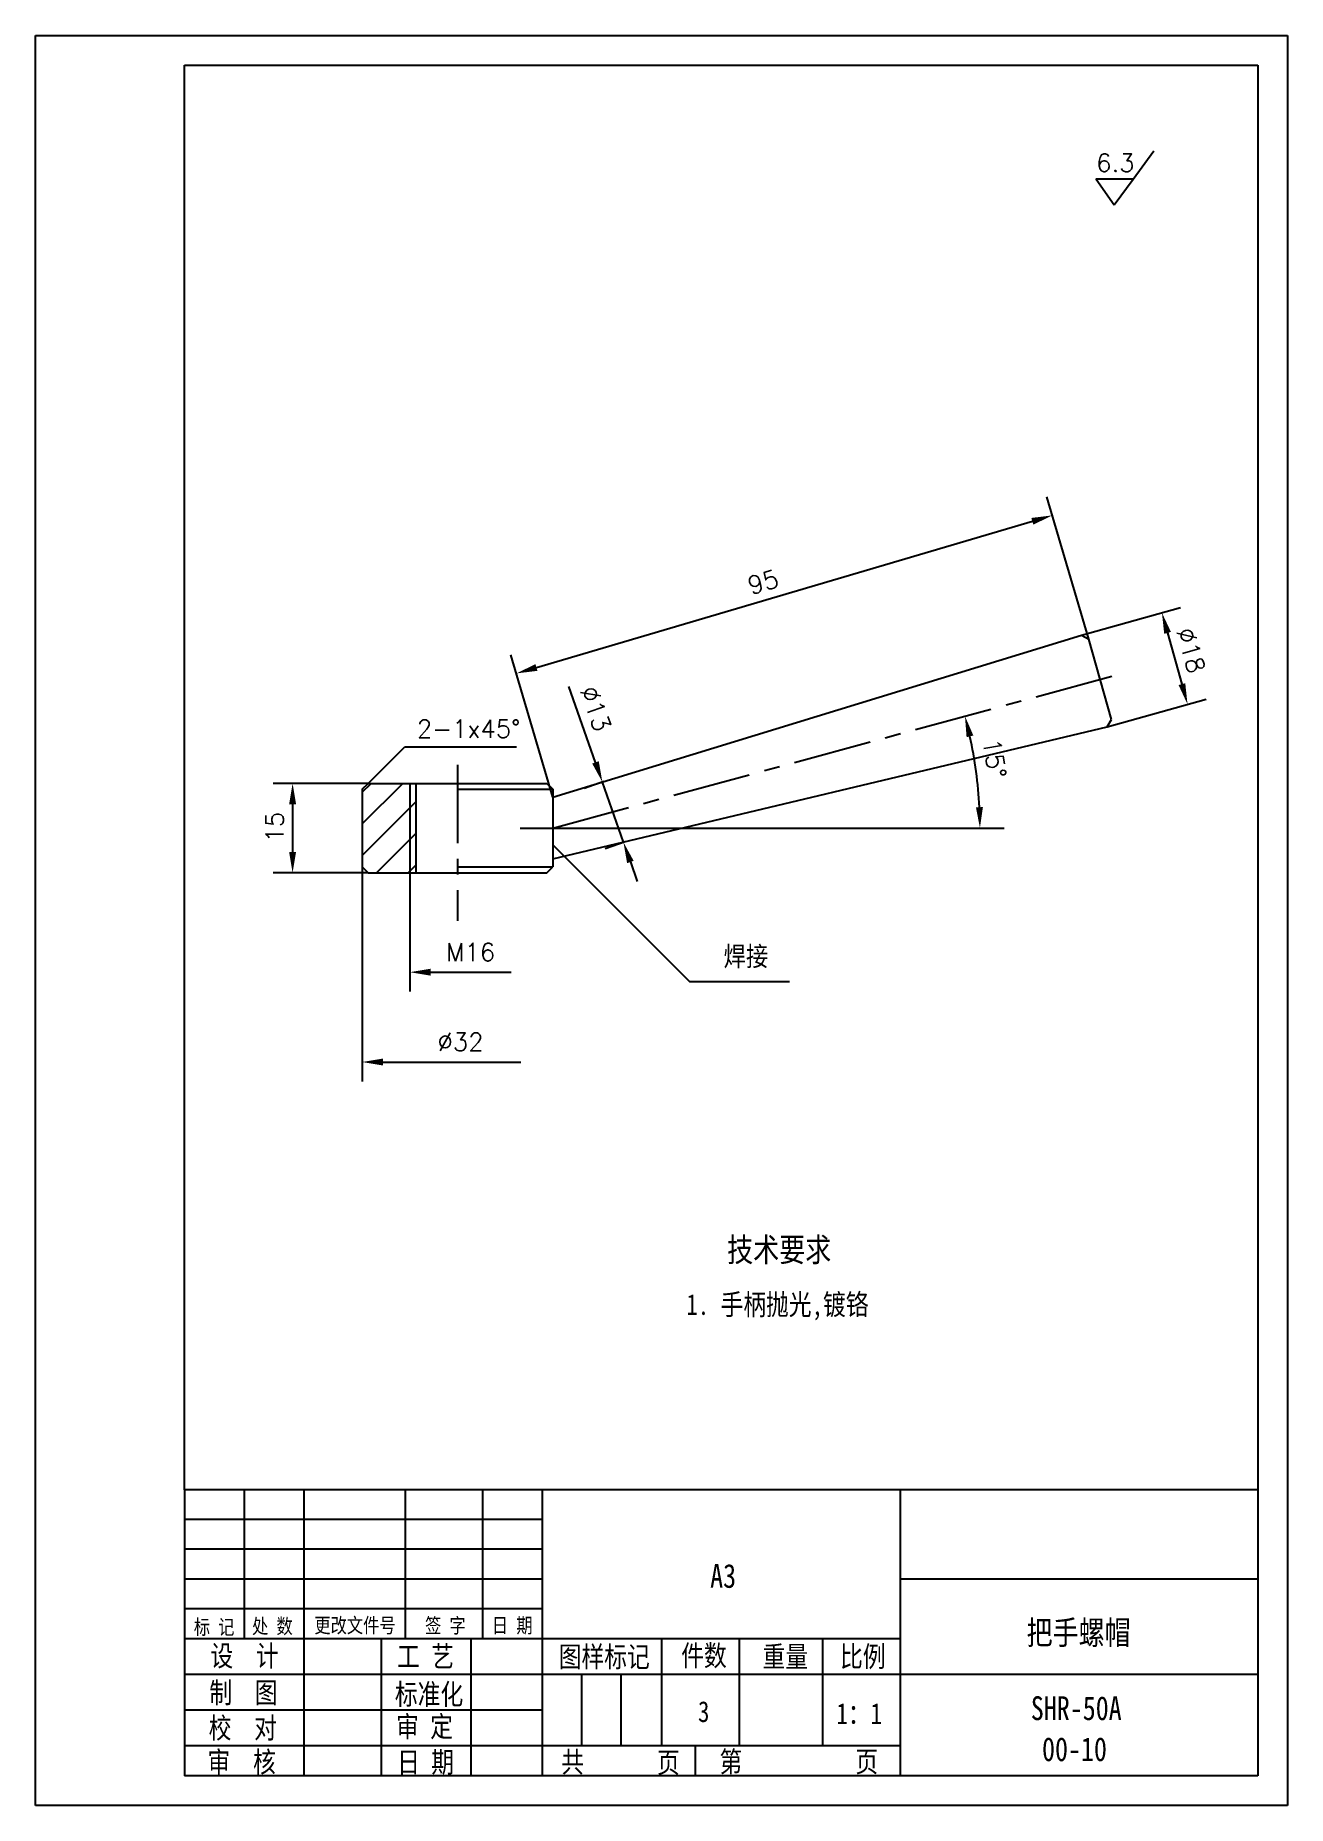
# Model space of a CAD drawing. Extents: x 346 to 556, y 136 to 433.
import ezdxf

# ---------------------------------------------------------------- set-up
doc = ezdxf.new("R2010")
doc.units = 0
doc.header["$LTSCALE"] = 10.5
doc.header["$MEASUREMENT"] = 0
doc.linetypes.add('CENTER', pattern=[2, 1.25, -0.25, 0.25, -0.25])
doc.layers.get('0').update_dxf_attribs({"color": 2, "linetype": 'CONTINUOUS'})
doc.layers.get('DEFPOINTS').update_dxf_attribs({"linetype": 'CONTINUOUS'})
doc.layers.add('PART', color=3, linetype='CONTINUOUS')
doc.layers.add('SMPEN_THICK', color=7, linetype='CONTINUOUS')
doc.styles.add('HZDX', font='', dxfattribs={"width": 0.8, "height": 7.5})
doc.styles.get("Standard").update_dxf_attribs({"font": 'txt.shx', "height": 3, "bigfont": 'hzfs.shx'})
doc.styles.get('HZDX').set_extended_font_data('SimSun')
doc.dimstyles.get("Standard").update_dxf_attribs({"dimtxt": 0.18, "dimasz": 0.18, "dimexe": 0.18, "dimexo": 0.0625, "dimgap": 0.09, "dimtad": 0, "dimtih": 1, "dimtoh": 1, "dimdec": 4, "dimzin": 0, "dimdsep": 46, "dimtxsty": 'Standard', "dimcen": 0.09, "dimadec": 0, "dimazin": 0, "dimtfac": 1, "dimtdec": 4, "dimtofl": 0, "dimtmove": 0, "dimatfit": 3, "dimfxl": 1, "dimtolj": 1, "dimtzin": 0, "dimarcsym": 0})

# ---------------------------------------------------------------- blocks, each defined once
blk = doc.blocks.new('*D4')
at = {"color": 2, "linetype": 'ByBlock', "transparency": 16777216}
for p, q in [((402.1, 307.16), (386.18, 307.16)), ((389.43, 303.66), (389.43, 295.66)), ((402.1, 292.16), (386.18, 292.16))]:
    blk.add_line(p, q, dxfattribs=at)
for points in [[(388.85, 303.66), (390.02, 303.66), (389.43, 307.16)], [(388.85, 295.66), (390.02, 295.66), (389.43, 292.16)]]:
    blk.add_solid(points, dxfattribs=at)
at = {"layer": 'DEFPOINTS', "color": 0, "linetype": 'ByBlock', "transparency": 16777216}
for p in [(402.1, 307.16), (389.43, 292.16), (402.1, 292.16)]:
    blk.add_point(p, dxfattribs=at)
at = {"color": 2, "linetype": 'ByBlock', "transparency": 16777216, "insert": (386.43, 299.82), "char_height": 3, "attachment_point": 5, "rotation": 90}
blk.add_mtext('\\A1;15', dxfattribs=at)
blk = doc.blocks.new('*D5')
at = {"layer": 'DEFPOINTS', "color": 0, "transparency": 16777216}
for p in [(521.76, 332.02), (539.52, 320.43), (526.04, 316.67)]:
    blk.add_point(p, dxfattribs=at)
at = {"layer": 'SMPEN_THICK', "color": 2, "lineweight": -2, "transparency": 16777216}
for p, q in [((521.76, 332.02), (538.37, 336.66)), ((536.18, 332.41), (538.58, 323.8)), ((526.04, 316.67), (542.65, 321.31))]:
    blk.add_line(p, q, dxfattribs=at)
at = {"layer": 'SMPEN_THICK', "color": 2, "transparency": 16777216}
for points in [[(536.74, 332.57), (535.61, 332.25), (535.23, 335.78)], [(539.14, 323.96), (538.02, 323.65), (539.52, 320.43)]]:
    blk.add_solid(points, dxfattribs=at)
at = {"layer": 'SMPEN_THICK', "color": 2, "transparency": 16777216, "insert": (540.1, 329.49), "char_height": 3, "attachment_point": 5, "rotation": 285.5929}
blk.add_mtext('\\A1;%%c18', dxfattribs=at)
blk = doc.blocks.new('*D6')
at = {"layer": 'DEFPOINTS', "color": 0, "transparency": 16777216}
for p in [(441.65, 307.47), (444.92, 297.28), (445.18, 297.37)]:
    blk.add_point(p, dxfattribs=at)
at = {"layer": 'SMPEN_THICK', "color": 2, "lineweight": -2, "transparency": 16777216}
for p, q in [((440.23, 310.68), (435.78, 323.42)), ((441.65, 307.47), (438.32, 306.3)), ((444.92, 297.28), (441.39, 307.37)), ((445.18, 297.37), (441.86, 296.2)), ((446.08, 293.97), (447.23, 290.67))]:
    blk.add_line(p, q, dxfattribs=at)
at = {"layer": 'SMPEN_THICK', "color": 2, "transparency": 16777216}
for points in [[(440.78, 310.87), (439.68, 310.49), (441.39, 307.37)], [(446.63, 294.16), (445.53, 293.78), (444.92, 297.28)]]:
    blk.add_solid(points, dxfattribs=at)
at = {"layer": 'SMPEN_THICK', "color": 2, "transparency": 16777216, "insert": (440.26, 319.69), "char_height": 3, "attachment_point": 5, "rotation": 289.2844}
blk.add_mtext('\\A1;%%c13', dxfattribs=at)
blk = doc.blocks.new('*D7')
at = {"color": 2, "linetype": 'ByBlock', "transparency": 16777216}
for p, q in [((522.98, 331.35), (515.94, 355.24)), ((430.33, 326.6), (513.5, 351.13)), ((433.1, 304.84), (426.05, 328.73))]:
    blk.add_line(p, q, dxfattribs=at)
for points in [[(513.33, 351.69), (513.66, 350.57), (516.86, 352.12)], [(430.16, 327.16), (430.49, 326.04), (426.97, 325.61)]]:
    blk.add_solid(points, dxfattribs=at)
at = {"layer": 'DEFPOINTS', "color": 0, "linetype": 'ByBlock', "transparency": 16777216}
for p in [(516.86, 352.12), (522.98, 331.35), (433.1, 304.84)]:
    blk.add_point(p, dxfattribs=at)
at = {"color": 2, "linetype": 'ByBlock', "transparency": 16777216, "insert": (468.35, 340.94), "char_height": 3, "attachment_point": 5, "rotation": 16.4312}
blk.add_mtext('\\A1;95', dxfattribs=at)

msp = doc.modelspace()

# ---------------------------------------------------------------- hatches: boundary and pattern name
at = {"layer": 'SMPEN_THICK'}
h = msp.add_hatch(dxfattribs=at)
h.set_pattern_fill('ANSI31', color=256, scale=30, style=0)
h.set_pattern_definition([(45, (5.2836, 0), (-2.65165, 2.65165), [])])
h.paths.add_polyline_path([(401.09618, 293.16212), (402.09618, 292.16212), (409.09618, 292.16212), (409.09618, 307.16212), (402.09618, 307.16212), (401.09618, 306.16212)])
h.paths.add_polyline_path([(410.09618, 307.16212), (409.09618, 307.16212), (409.09618, 292.16212), (410.09618, 292.16212)])

# ---------------------------------------------------------------- linework, layer by layer
at = {"color": 2, "linetype": 'ByBlock'}
for p, q in [((401.09618, 293.16212), (401.09618, 257.15464)), ((409.09618, 292.16212), (409.09618, 272.22575)), ((412.59618, 275.47575), (426.07938, 275.47575)), ((404.59618, 260.40464), (427.73544, 260.40464))]:
    msp.add_line(p, q, dxfattribs=at)
msp.add_arc((433.09618, 299.66212), 71.60934, 2.800685, 12.4075789, dxfattribs=at)
for points in [[(502.46652, 314.9092), (503.59947, 315.18764), (502.19766, 318.44728)], [(505.20314, 303.17533), (504.03682, 303.14681), (504.70551, 299.66212)], [(412.59618, 276.05908), (412.59618, 274.89242), (409.09618, 275.47575)], [(404.59618, 260.98798), (404.59618, 259.82131), (401.09618, 260.40464)]]:
    msp.add_solid(points, dxfattribs=at)
at = {"layer": 'DEFPOINTS', "color": 0, "linetype": 'ByBlock'}
for p in [(528.5489, 325.61083), (504.4254, 305.98971), (427.57502, 299.66212), (433.09618, 299.66212), (508.74956, 299.66212), (401.09618, 293.16212), (409.09618, 292.16212), (433.09618, 293.16212), (433.09618, 293.16212)]:
    msp.add_point(p, dxfattribs=at)
at = {"layer": 'PART', "linetype": 'Continuous'}
for p, q in [((346.30103, 432.65178), (556.30103, 432.65178)), ((556.30103, 432.65178), (556.30103, 135.65178)), ((551.30103, 188.65178), (371.30103, 188.65178)), ((381.30103, 188.65178), (381.30103, 163.65178)), ((391.30103, 188.65178), (391.30103, 140.65178)), ((408.30103, 188.65178), (408.30103, 163.65178)), ((421.30103, 188.65178), (421.30103, 163.65178)), ((431.30103, 188.65178), (431.30103, 140.65178)), ((491.30103, 188.65178), (491.30103, 140.65178)), ((551.30103, 173.65178), (491.30103, 173.65178)), ((404.30103, 163.65178), (404.30103, 140.65178)), ((419.30103, 163.65178), (419.30103, 140.65178)), ((451.30103, 163.65178), (451.30103, 145.65178)), ((464.30103, 163.65178), (464.30103, 145.65178)), ((478.30103, 163.65178), (478.30103, 145.65178)), ((437.90103, 157.65178), (437.90103, 145.65178)), ((444.50103, 157.65178), (444.50103, 145.65178)), ((551.30103, 157.65178), (491.30103, 157.65178)), ((456.9483, 145.65178), (456.9483, 140.65178)), ((556.30103, 135.65178), (346.30103, 135.65178))]:
    msp.add_line(p, q, dxfattribs=at)
at = {"layer": 'PART', "color": 5, "linetype": 'Continuous'}
for p, q in [((371.30103, 427.65178), (551.30103, 427.65178)), ((551.30103, 427.65178), (551.30103, 140.65178)), ((371.30103, 188.65178), (371.30103, 140.65178)), ((551.30103, 140.65178), (371.30103, 140.65178))]:
    msp.add_line(p, q, dxfattribs=at)
at = {"layer": 'SMPEN_THICK', "color": 3}
msp.add_line((346.30103, 135.65178), (346.30103, 432.65178), dxfattribs=at)
at = {"layer": 'SMPEN_THICK', "color": 5}
for p, q in [((371.30103, 188.65178), (371.30103, 427.65178)), ((433.09618, 304.84358), (521.75547, 332.02122)), ((521.75547, 332.02122), (522.98034, 331.35109)), ((526.7433, 317.86591), (522.98034, 331.35109)), ((526.03942, 316.67049), (526.7433, 317.86591)), ((433.09618, 294.48065), (526.03942, 316.67049)), ((401.09618, 306.16212), (402.09618, 307.16212)), ((401.09618, 306.16212), (401.09618, 293.16212)), ((402.09618, 307.16212), (432.09618, 307.16212)), ((410.09618, 307.16212), (410.09618, 292.16212)), ((432.09618, 307.16212), (433.09618, 306.16212)), ((433.09618, 306.16212), (433.09618, 293.16212)), ((401.09618, 293.16212), (402.09618, 292.16212)), ((402.09618, 292.16212), (432.09618, 292.16212)), ((432.09618, 292.16212), (433.09618, 293.16212))]:
    msp.add_line(p, q, dxfattribs=at)
at = {"layer": 'SMPEN_THICK'}
for p, q in [((530.39604, 408.55393), (533.89183, 413.31279)), ((402.09618, 307.16212), (408.23186, 313.29515)), ((408.23186, 313.29515), (426.98285, 313.29515)), ((409.09618, 307.16212), (409.09618, 292.16212)), ((417.09618, 306.16212), (433.09618, 306.16212)), ((427.57502, 299.66212), (508.74956, 299.66212)), ((433.05092, 296.84275), (455.99139, 273.9179)), ((417.09618, 293.16212), (433.09618, 293.16212)), ((455.99139, 273.9179), (472.77711, 273.9179)), ((431.30103, 183.65178), (371.30103, 183.65178)), ((431.30103, 178.65178), (371.30103, 178.65178)), ((431.30103, 173.65178), (371.30103, 173.65178)), ((431.30103, 168.65178), (371.30103, 168.65178)), ((491.30103, 163.65178), (371.30103, 163.65178)), ((491.30103, 157.65178), (371.30103, 157.65178)), ((431.30103, 151.65178), (371.30103, 151.65178)), ((491.30103, 145.65178), (371.30103, 145.65178))]:
    msp.add_line(p, q, dxfattribs=at)
at = {"layer": 'SMPEN_THICK', "linetype": 'CENTER'}
for p, q in [((433.09618, 299.66212), (528.5489, 325.61083)), ((417.09618, 310.24807), (417.09618, 284.11273))]:
    msp.add_line(p, q, dxfattribs=at)
at = {"layer": 'SMPEN_THICK'}
msp.add_lwpolyline([(527.22852, 404.20847), (530.39604, 408.55393), (524.22445, 408.55393)], close=True, dxfattribs=at)

# ---------------------------------------------------------------- texts
at = {"color": 2, "linetype": 'ByBlock', "attachment_point": 5}
for s, insert, char_height in [('6.3', (527.42819, 411.26216), 3), ('2-1x45%%d', (418.95469, 316.32204), 3), ('\\A1;M16', (419.30102, 278.85075), 3), ('焊接', (465.46174, 278.01204), 3.75), ('\\A1;∅32', (417.60643, 263.77964), 3)]:
    msp.add_mtext(s, dxfattribs=dict(at, insert=insert, char_height=char_height))
at = {"color": 2, "linetype": 'ByBlock', "insert": (507.16444, 311.34726), "char_height": 3, "attachment_point": 5, "rotation": 279}
msp.add_mtext('15%%d', dxfattribs=at)
at = {"layer": 'SMPEN_THICK', "style": 'HZDX', "width": 0.8}
for s, height, p in [('A3', 4, (459.45987, 172.18957)), ('标 记', 2.5, (372.86544, 164.36055)), ('处 数', 2.5, (382.63182, 164.51023)), ('更改文件号', 2.5, (393.077, 164.64284)), ('签 字', 2.5, (411.64667, 164.60267)), ('日 期', 2.5, (422.86175, 164.6348)), ('把手螺帽', 4, (512.52436, 162.68079)), ('设  计', 3.5, (375.66172, 159.03368)), ('工 艺', 3.5, (406.95471, 158.93005)), ('图样标记', 3.5, (434.0591, 158.8725)), ('件数', 3.5, (454.60179, 159.07828)), ('重量', 3.5, (468.24714, 158.89533)), ('比例', 3.5, (481.25205, 158.91815)), ('制  图', 3.5, (375.47868, 152.84857)), ('标准化', 3.5, (406.58864, 152.5964)), ('3', 3.5, (457.43204, 149.67019)), ('1：1', 3.5, (480.64522, 149.34093)), ('SHR-50A', 4, (513.24278, 149.99297)), ('校  对', 3.5, (375.35291, 146.92646)), ('审 定', 3.5, (406.79451, 147.16589)), ('00-10', 4, (515.12107, 143.11426)), ('审  核', 3.5, (375.16988, 141.23295)), ('日 期', 3.5, (406.96242, 141.19637)), ('共', 3.5, (434.49367, 141.2203)), ('页', 3.5, (450.5529, 141.14024)), ('第', 3.5, (461.02976, 141.26595)), ('页', 3.5, (483.82648, 141.26595))]:
    msp.add_text(s, height=height, dxfattribs=at).set_placement(p)
at = {"layer": 'SMPEN_THICK', "attachment_point": 5, "style": 'HZDX'}
for s, insert, char_height in [('技术要求', (471.03868, 228.69225), 4), ('1. 手柄抛光,镀铬', (470.74524, 219.2731), 3.5)]:
    msp.add_mtext(s, dxfattribs=dict(at, insert=insert, char_height=char_height))

# ---------------------------------------------------------------- dimensions: what is measured, and where the dimension line sits
at = {"layer": 'SMPEN_THICK'}
for base, p1, p2, angle, text, picture, middle in [((516.8551, 352.12114), (433.09618, 304.84358), (522.98034, 331.35109), 16.431185, '95', '*D7', (469.19915, 338.06704)), ((539.51878, 320.43219), (521.75547, 332.02122), (526.03942, 316.67049), 285.5928761, '%%c18', '*D5', (537.21539, 328.68595)), ((444.92315, 297.27535), (441.64997, 307.46566), (445.18357, 297.36647), 289.2843856, '%%c13', '*D6', (437.42647, 318.70123))]:
    dim = msp.add_linear_dim(base=base, p1=p1, p2=p2, angle=angle, text=text, dimstyle='Standard', override={"dimtxt": 5, "dimasz": 3.5, "dimexe": 3.25, "dimexo": 0, "dimgap": 1.5, "dimtad": 1, "dimtih": 0, "dimtoh": 0, "dimzin": 8, "dimclrd": 2, "dimclre": 2, "dimclrt": 2, "dimtm": 0.115, "dimtfac": 0.66667, "dimtofl": 1, "dimatfit": 1, "dimtvp": 5, "dimtzin": 8}, dxfattribs=at)
    dim.commit()
    dim.dimension.update_dxf_attribs({"geometry": picture, "text_midpoint": middle, "dimtype": 161})
dim = msp.add_linear_dim(base=(389.43389, 292.16212), p1=(402.09618, 307.16212), p2=(402.09618, 292.16212), angle=90, dimstyle='Standard', override={"dimtxt": 5, "dimasz": 3.5, "dimexe": 3.25, "dimexo": 0, "dimgap": 1.5, "dimtad": 1, "dimtih": 0, "dimtoh": 0, "dimzin": 8, "dimclrd": 2, "dimclre": 2, "dimclrt": 2, "dimtm": 0.115, "dimtfac": 0.66667, "dimtofl": 1, "dimatfit": 1, "dimtvp": 5, "dimtzin": 8}, dxfattribs=at)
dim.commit()
dim.dimension.update_dxf_attribs({"geometry": '*D4', "text_midpoint": (389.43389, 299.81888), "dimtype": 160})

doc.saveas('drawing.dxf')
